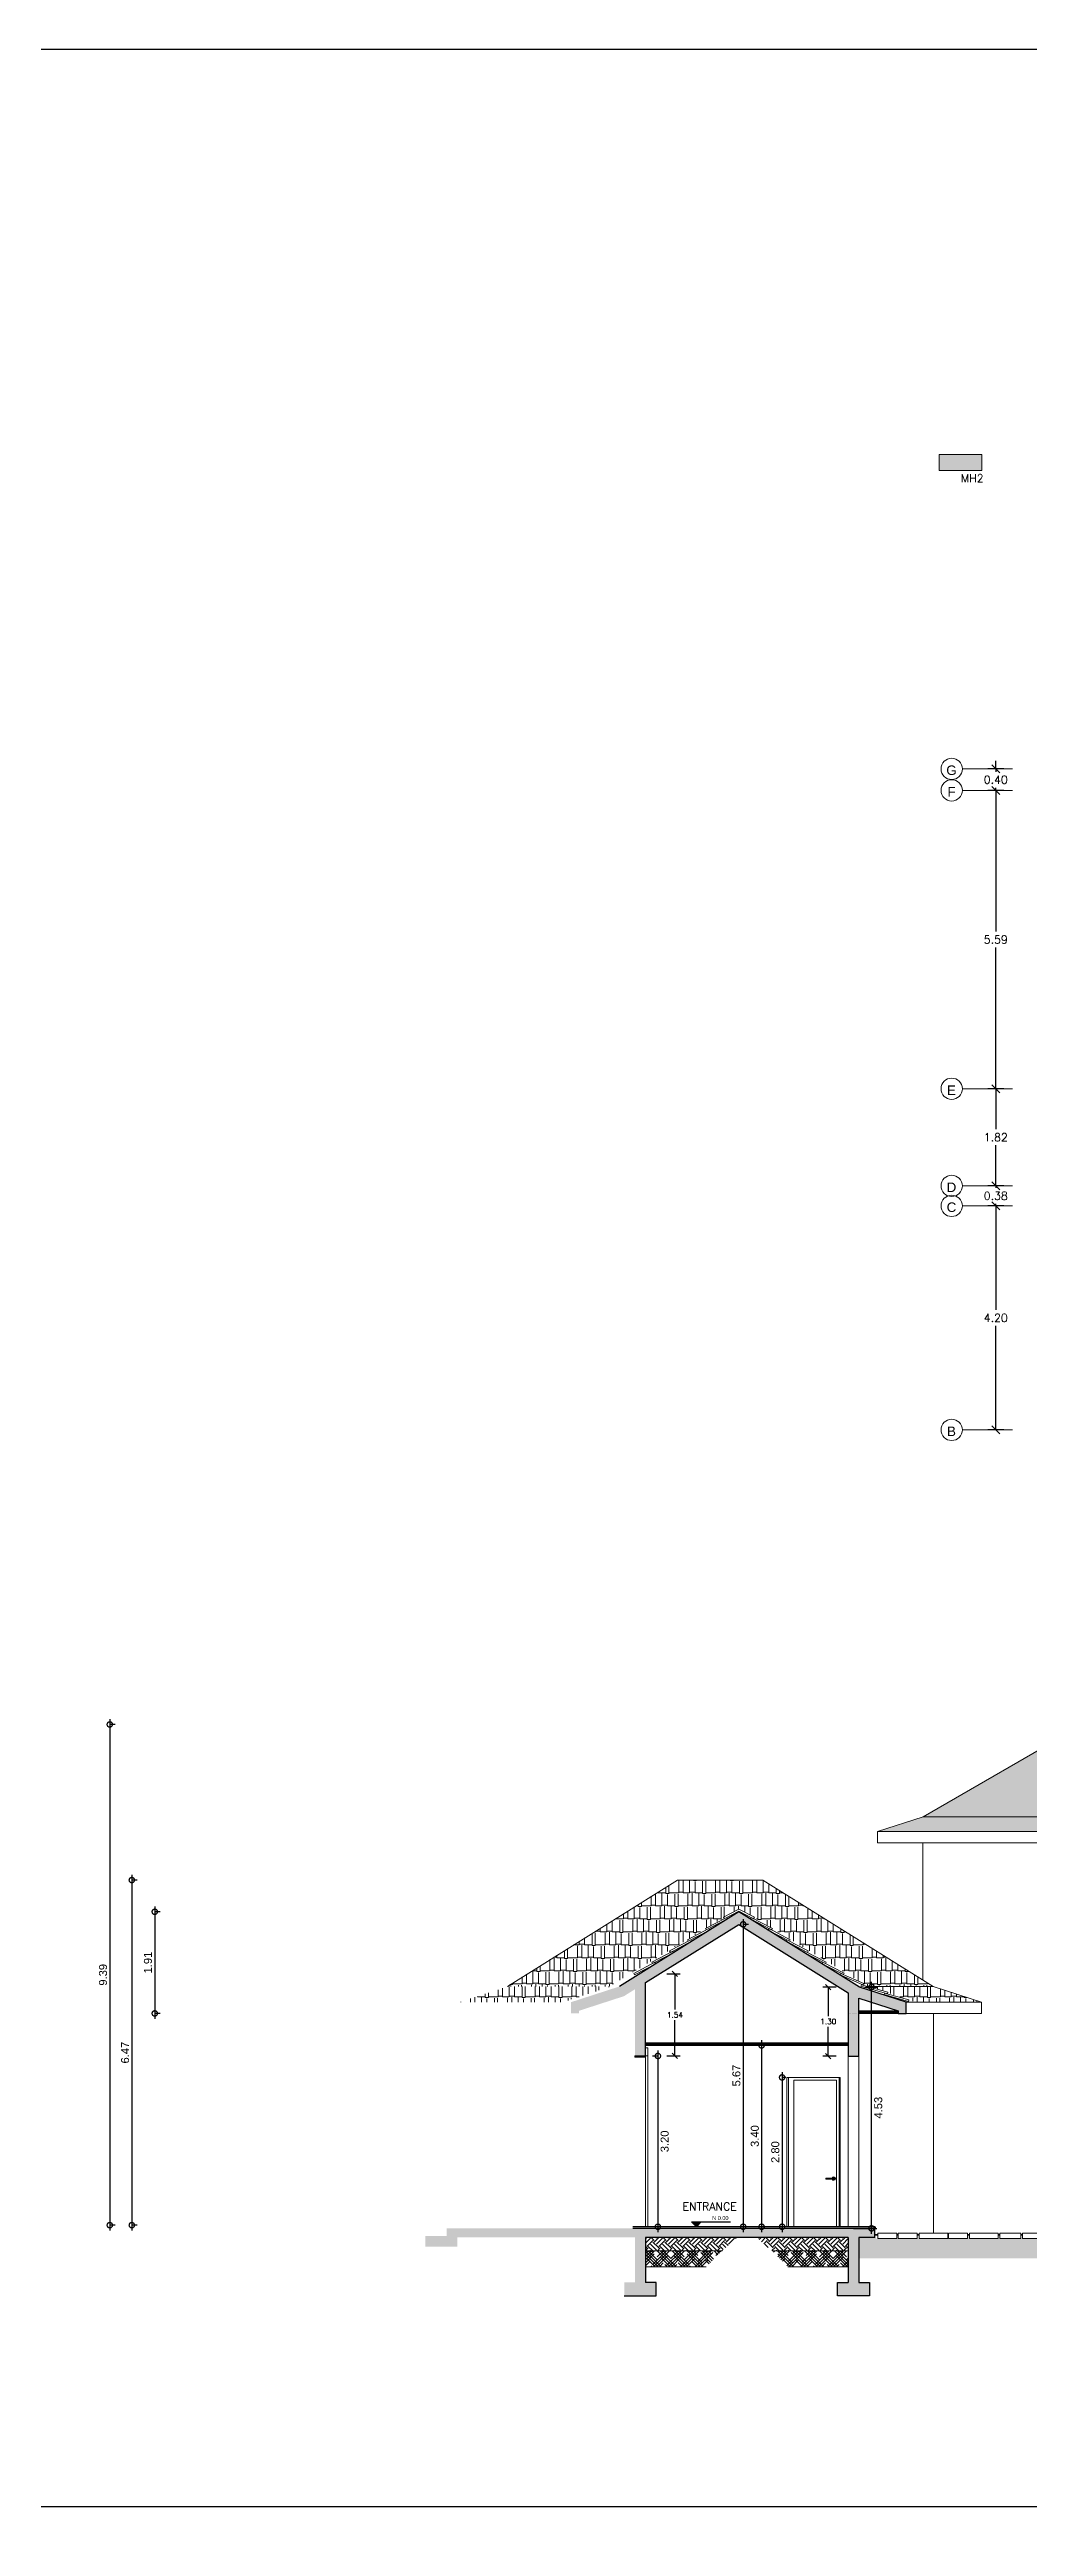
# Model space of a CAD drawing. Header units: metres. Extents: x -44 to 358, y -246 to 48.
# Drawn here: x 56.33 to 74.7, y -58.51 to -12.43 of the extents above; entities that cross this region are included whole.
import ezdxf

# ---------------------------------------------------------------- set-up
doc = ezdxf.new("R2010")
doc.units = ezdxf.units.M
doc.header["$LTSCALE"] = 0.3
doc.header["$PDMODE"] = 3
doc.linetypes.add('CONTINU', pattern=[0])
doc.linetypes.add('Grid Line 1_2_', pattern=[22.225, 12.7, -3.175, 3.175, -3.175])
for name, color, linetype, lineweight in [('0-S-GRID', 1, 'Continuous', 9), ('0-S-GRID-IDEN', 1, 'Continuous', 9), ('A-FLOR', 253, 'Continuous', 0), ('A-ROOF', 7, 'Continuous', 9), ('Columnas', 7, 'Continuous', 18), ('corte', 7, 'Continuous', 30), ('MUROS', 7, 'Continuous', 15), ('PLF 01', 252, 'Continuous', 9), ('SE-2', 252, 'Continuous', 9), ('SE-2-MADERA', 36, 'Continuous', 9), ('SE-3', 253, 'Continuous', 5)]:
    doc.layers.add(name, color=color, linetype=linetype, lineweight=lineweight)
for name, color, linetype in [('DIMENSIONES', 7, 'Continuous'), ('DIMTEXTO', 4, 'Continuous'), ('HATCH', 8, 'Continuous'), ('TEXTOS', 4, 'Continuous')]:
    doc.layers.add(name, color=color, linetype=linetype)
doc.layers.add('PUERTA', color=2, linetype='Continuous', plot=False)
doc.layers.add('RELLENO SECCION', color=8, linetype='Continuous', lineweight=0, transparency=0.4)
doc.styles.add('Arial_2', font='arial.ttf', dxfattribs={"height": 0.2})
doc.styles.add('ESC100-2mm', font='arial.ttf', dxfattribs={"height": 0.15})
doc.styles.add('SMPLEX', font='simplex.shx')
doc.dimstyles.new('DIM-50', dxfattribs={"dimscale": 0.5, "dimtxt": 0.2, "dimasz": 0.2, "dimexe": 0.2, "dimexo": 0.2, "dimgap": 0.1, "dimtad": 0, "dimtih": 1, "dimtoh": 1, "dimzin": 0, "dimdsep": 46, "dimtxsty": 'SMPLEX', "dimblk1": 'OBLIQUE', "dimblk2": 'OBLIQUE', "dimsah": 1, "dimcen": 0.2, "dimclrd": 4, "dimclre": 4, "dimclrt": 4, "dimadec": 0, "dimazin": 0, "dimtfac": 1, "dimtmove": 0, "dimatfit": 3, "dimldrblk": 'OPEN30', "dimfxl": 0.3, "dimfxlon": 1, "dimtfill": 1, "dimtolj": 1, "dimtzin": 0, "dimarcsym": 0})
doc.dimstyles.new('DIM-75', dxfattribs={"dimscale": 0.75, "dimtxt": 0.2, "dimasz": 0.2, "dimexe": 0.2, "dimexo": 0.2, "dimgap": 0.1, "dimtad": 0, "dimtih": 1, "dimtoh": 1, "dimzin": 0, "dimdsep": 46, "dimtxsty": 'SMPLEX', "dimblk1": 'OBLIQUE', "dimblk2": 'OBLIQUE', "dimsah": 1, "dimcen": 0.2, "dimclrd": 4, "dimclre": 4, "dimclrt": 4, "dimadec": 0, "dimazin": 0, "dimtfac": 1, "dimtmove": 0, "dimatfit": 3, "dimldrblk": 'OBLIQUE', "dimfxl": 0.2, "dimfxlon": 1, "dimtfill": 1, "dimtolj": 1, "dimtzin": 0, "dimarcsym": 0})
doc.dimstyles.new('DIMS100', dxfattribs={"dimtxt": 0.15, "dimasz": 0.2, "dimexe": 0.1, "dimexo": 0.1, "dimgap": 0.05, "dimtad": 2, "dimzin": 4, "dimdsep": 46, "dimtxsty": 'ESC100-2mm', "dimblk": 'DOTSMALL', "dimcen": 0.1, "dimdle": 0.1, "dimclrd": 256, "dimclre": 256, "dimclrt": 1, "dimadec": 0, "dimazin": 0, "dimtfac": 1, "dimtix": 1, "dimtmove": 2, "dimatfit": 3, "dimfxl": 1, "dimtolj": 1, "dimtzin": 0, "dimlwd": -1, "dimarcsym": 0})
pattern_1 = [(0, (-390.86144, -50.40968), (0.51816, 0.24384), [0.12192, -0.1016, 0.14224, -0.06096, 0.18288, -0.08128]), (0, (-390.73952, -50.39952), (0.51816, 0.24384), [0.1016, -0.38608, 0.08128, -0.12192]), (0, (-390.49568, -50.42492), (0.51816, 0.24384), [0.06096, -0.62992]), (90, (-390.86144, -50.40968), (-0.17272, 0.24384), [0.23368, -0.74168]), (90, (-390.73952, -50.40968), (-0.17272, 0.24384), [0.2286, -0.74676]), (90, (-390.63792, -50.40968), (-0.17272, 0.24384), [0.21336, -0.762]), (90, (-390.49568, -50.42492), (-0.17272, 0.24384), [0.23368, -0.74168]), (90, (-390.43472, -50.42492), (-0.17272, 0.24384), [0.23368, -0.74168]), (90, (-390.25184, -50.40968), (-0.17272, 0.24384), [0.22352, -0.75184])]

# ---------------------------------------------------------------- blocks, each defined once
blk = doc.blocks.new('_OBLIQUE')
at = {"color": 0, "linetype": 'ByBlock'}
blk.add_line((-0.5, -0.5), (0.5, 0.5), dxfattribs=at)
blk = doc.blocks.new('*D1047')
at = {"layer": 'DIMTEXTO', "color": 4, "lineweight": -2, "transparency": 16777216}
for p, q in [((74.081, -33.742), (74.081, -33.592)), ((74.231, -33.742), (73.931, -33.742)), ((74.081, -33.742), (74.081, -33.779)), ((74.081, -34.117), (74.081, -34.079)), ((74.231, -34.117), (73.931, -34.117)), ((74.081, -34.117), (74.081, -34.267))]:
    blk.add_line(p, q, dxfattribs=at)
at = {"layer": 'DIMTEXTO', "color": 4, "lineweight": -2, "transparency": 16777216, "xscale": 0.15, "yscale": 0.15, "zscale": 0.15}
for p, rotation in [((74.081, -33.742), 270), ((74.081, -34.117), 90)]:
    blk.add_blockref('_OBLIQUE', p, dxfattribs=dict(at, rotation=rotation))
at = {"layer": 'DIMTEXTO', "color": 4, "transparency": 16777216, "insert": (74.081, -33.929), "char_height": 0.15, "attachment_point": 5, "style": 'SMPLEX', "bg_fill": 3, "box_fill_scale": 1.1, "bg_fill_color": 256, "bg_fill_true_color": 13158600, "bg_fill_transparency": 0}
blk.add_mtext('\\A1;0.38', dxfattribs=at)
at = {"layer": 'DEFPOINTS', "color": 0, "transparency": 16777216}
for p in [(74.081, -33.742), (74.395, -33.742), (74.395, -34.117)]:
    blk.add_point(p, dxfattribs=at)
blk = doc.blocks.new('*D1048')
at = {"layer": 'DEFPOINTS', "color": 0, "transparency": 16777216}
for p in [(74.395, -34.117), (74.081, -38.317), (74.395, -38.317)]:
    blk.add_point(p, dxfattribs=at)
at = {"layer": 'DIMTEXTO', "color": 4, "lineweight": -2, "transparency": 16777216}
for p, q in [((74.231, -34.117), (73.931, -34.117)), ((74.081, -34.117), (74.081, -36.067)), ((74.081, -38.317), (74.081, -36.367)), ((74.231, -38.317), (73.931, -38.317))]:
    blk.add_line(p, q, dxfattribs=at)
at = {"layer": 'DIMTEXTO', "color": 4, "lineweight": -2, "transparency": 16777216, "xscale": 0.15, "yscale": 0.15, "zscale": 0.15}
for p, rotation in [((74.081, -34.117), 90), ((74.081, -38.317), 270)]:
    blk.add_blockref('_OBLIQUE', p, dxfattribs=dict(at, rotation=rotation))
at = {"layer": 'DIMTEXTO', "color": 4, "transparency": 16777216, "insert": (74.081, -36.217), "char_height": 0.15, "attachment_point": 5, "style": 'SMPLEX', "bg_fill": 3, "box_fill_scale": 1.1, "bg_fill_color": 256, "bg_fill_true_color": 13158600, "bg_fill_transparency": 0}
blk.add_mtext('\\A1;4.20', dxfattribs=at)
blk = doc.blocks.new('*D1049')
at = {"layer": 'DEFPOINTS', "color": 0, "transparency": 16777216}
for p in [(74.081, -31.922), (74.395, -31.922), (74.395, -33.742)]:
    blk.add_point(p, dxfattribs=at)
at = {"layer": 'DIMTEXTO', "color": 4, "lineweight": -2, "transparency": 16777216}
for p, q in [((74.231, -31.922), (73.931, -31.922)), ((74.081, -31.922), (74.081, -32.682)), ((74.081, -33.742), (74.081, -32.982)), ((74.231, -33.742), (73.931, -33.742))]:
    blk.add_line(p, q, dxfattribs=at)
at = {"layer": 'DIMTEXTO', "color": 4, "lineweight": -2, "transparency": 16777216, "xscale": 0.15, "yscale": 0.15, "zscale": 0.15}
for p, rotation in [((74.081, -31.922), 90), ((74.081, -33.742), 270)]:
    blk.add_blockref('_OBLIQUE', p, dxfattribs=dict(at, rotation=rotation))
at = {"layer": 'DIMTEXTO', "color": 4, "transparency": 16777216, "insert": (74.081, -32.832), "char_height": 0.15, "attachment_point": 5, "style": 'SMPLEX', "bg_fill": 3, "box_fill_scale": 1.1, "bg_fill_color": 256, "bg_fill_true_color": 13158600, "bg_fill_transparency": 0}
blk.add_mtext('\\A1;1.82', dxfattribs=at)
blk = doc.blocks.new('*D1050')
at = {"layer": 'DEFPOINTS', "color": 0, "ltscale": 0.2, "transparency": 16777216}
for p in [(74.081, -26.328), (74.395, -26.328), (74.395, -31.922)]:
    blk.add_point(p, dxfattribs=at)
at = {"layer": 'DIMTEXTO', "color": 4, "lineweight": -2, "ltscale": 0.2, "transparency": 16777216}
for p, q in [((74.231, -26.328), (73.931, -26.328)), ((74.081, -26.328), (74.081, -28.975)), ((74.081, -31.922), (74.081, -29.275)), ((74.231, -31.922), (73.931, -31.922))]:
    blk.add_line(p, q, dxfattribs=at)
at = {"layer": 'DIMTEXTO', "color": 4, "lineweight": -2, "ltscale": 0.2, "transparency": 16777216, "xscale": 0.15, "yscale": 0.15, "zscale": 0.15}
for p, rotation in [((74.081, -26.328), 90), ((74.081, -31.922), 270)]:
    blk.add_blockref('_OBLIQUE', p, dxfattribs=dict(at, rotation=rotation))
at = {"layer": 'DIMTEXTO', "color": 4, "ltscale": 0.2, "transparency": 16777216, "insert": (74.081, -29.125), "char_height": 0.15, "attachment_point": 5, "style": 'SMPLEX', "bg_fill": 3, "box_fill_scale": 1.1, "bg_fill_color": 256, "bg_fill_true_color": 13158600, "bg_fill_transparency": 0}
blk.add_mtext('\\A1;5.59', dxfattribs=at)
blk = doc.blocks.new('*D1051')
at = {"layer": 'DIMTEXTO', "color": 4, "lineweight": -2, "ltscale": 0.2, "transparency": 16777216}
for p, q in [((74.081, -25.924), (74.081, -25.774)), ((74.231, -25.924), (73.931, -25.924)), ((74.081, -25.924), (74.081, -25.976)), ((74.231, -26.328), (73.931, -26.328)), ((74.081, -26.328), (74.081, -26.276)), ((74.081, -26.328), (74.081, -26.478))]:
    blk.add_line(p, q, dxfattribs=at)
at = {"layer": 'DIMTEXTO', "color": 4, "lineweight": -2, "ltscale": 0.2, "transparency": 16777216, "xscale": 0.15, "yscale": 0.15, "zscale": 0.15}
for p, rotation in [((74.081, -25.924), 270), ((74.081, -26.328), 90)]:
    blk.add_blockref('_OBLIQUE', p, dxfattribs=dict(at, rotation=rotation))
at = {"layer": 'DIMTEXTO', "color": 4, "ltscale": 0.2, "transparency": 16777216, "insert": (74.081, -26.126), "char_height": 0.15, "attachment_point": 5, "style": 'SMPLEX', "bg_fill": 3, "box_fill_scale": 1.1, "bg_fill_color": 256, "bg_fill_true_color": 13158600, "bg_fill_transparency": 0}
blk.add_mtext('\\A1;0.40', dxfattribs=at)
at = {"layer": 'DEFPOINTS', "color": 0, "ltscale": 0.2, "transparency": 16777216}
for p in [(74.081, -25.924), (74.395, -25.924), (74.395, -26.328)]:
    blk.add_point(p, dxfattribs=at)
blk = doc.blocks.new('A$C29cb555f')
at = {"layer": 'HATCH'}
h = blk.add_hatch(color=256, dxfattribs=at)
h.dxf.hatch_style = 1
h.paths.add_polyline_path([(8.101, 20.208), (8.101, 19.908), (8.901, 19.908), (8.901, 20.208)])
h = blk.add_hatch(color=256, dxfattribs=at)
h.dxf.hatch_style = 1
h.paths.add_polyline_path([(8.101, 14.508), (8.101, 14.208), (8.901, 14.208), (8.901, 14.508)])
at = {"layer": 'Columnas'}
for points in [[(8.101, 20.208), (8.101, 19.908), (8.901, 19.908), (8.901, 20.208)], [(8.101, 14.508), (8.101, 14.208), (8.901, 14.208), (8.901, 14.508)]]:
    blk.add_lwpolyline(points, close=True, dxfattribs=at)
at = {"layer": 'DIMTEXTO', "ltscale": 0.2, "char_height": 0.15, "attachment_point": 1, "style": 'SMPLEX', "bg_fill": 3, "box_fill_scale": 1.2, "bg_fill_color": 256, "bg_fill_transparency": 0}
for insert in [(8.512, 19.836), (8.506, 14.763)]:
    blk.add_mtext_dynamic_manual_height_columns('MH2', width=0.23091, gutter_width=0.25, heights=[0], dxfattribs=dict(at, insert=insert))
blk = doc.blocks.new('_DotSmall')
at = {"layer": 'PUERTA', "color": 0, "linetype": 'Continuous', "const_width": 0.5}
blk.add_lwpolyline([(-0.0625, 0, 1), (0.0625, 0, 1)], format="xyb", close=True, dxfattribs=at)
blk = doc.blocks.new('*D1214')
at = {"layer": 'DEFPOINTS', "color": 0, "transparency": 16777216}
for p in [(322.555, 34.745), (304.31, 25.357), (304.835, 25.357)]:
    blk.add_point(p, dxfattribs=at)
at = {"layer": 'DIMENSIONES', "transparency": 16777216}
blk.add_line((304.31, 34.845), (304.31, 25.257), dxfattribs=at)
at = {"layer": 'DIMENSIONES', "lineweight": -2, "transparency": 16777216}
for p, q in [((304.41, 34.745), (304.31, 34.745)), ((304.41, 25.357), (304.31, 25.357))]:
    blk.add_line(p, q, dxfattribs=at)
at = {"layer": 'DIMENSIONES', "transparency": 16777216, "xscale": 0.2, "yscale": 0.2, "zscale": 0.2}
for p, rotation in [((304.31, 34.745), 90), ((304.31, 25.357), 270)]:
    blk.add_blockref('_DotSmall', p, dxfattribs=dict(at, rotation=rotation))
at = {"layer": 'DIMENSIONES', "color": 5, "transparency": 16777216, "insert": (304.184, 30.051), "char_height": 0.15, "attachment_point": 5, "rotation": 90, "style": 'ESC100-2mm'}
blk.add_mtext('\\A1;9.39', dxfattribs=at)
blk = doc.blocks.new('*D1215')
at = {"layer": 'DEFPOINTS', "color": 0, "transparency": 16777216}
for p in [(315.755, 31.827), (304.723, 25.357), (313.503, 25.357)]:
    blk.add_point(p, dxfattribs=at)
at = {"layer": 'DIMENSIONES', "transparency": 16777216}
blk.add_line((304.723, 31.927), (304.723, 25.257), dxfattribs=at)
at = {"layer": 'DIMENSIONES', "lineweight": -2, "transparency": 16777216}
for p, q in [((304.823, 31.827), (304.723, 31.827)), ((304.823, 25.357), (304.723, 25.357))]:
    blk.add_line(p, q, dxfattribs=at)
at = {"layer": 'DIMENSIONES', "transparency": 16777216, "xscale": 0.2, "yscale": 0.2, "zscale": 0.2}
for p, rotation in [((304.723, 31.827), 90), ((304.723, 25.357), 270)]:
    blk.add_blockref('_DotSmall', p, dxfattribs=dict(at, rotation=rotation))
at = {"layer": 'DIMENSIONES', "color": 5, "transparency": 16777216, "insert": (304.597, 28.592), "char_height": 0.15, "attachment_point": 5, "rotation": 90, "style": 'ESC100-2mm'}
blk.add_mtext('\\A1;6.47', dxfattribs=at)
blk = doc.blocks.new('*D1216')
at = {"layer": 'DEFPOINTS', "color": 0, "transparency": 16777216}
for p in [(316.105, 31.233), (305.153, 29.327), (312.955, 29.327)]:
    blk.add_point(p, dxfattribs=at)
at = {"layer": 'DIMENSIONES', "transparency": 16777216}
blk.add_line((305.153, 31.333), (305.153, 29.227), dxfattribs=at)
at = {"layer": 'DIMENSIONES', "lineweight": -2, "transparency": 16777216}
for p, q in [((305.253, 31.233), (305.153, 31.233)), ((305.253, 29.327), (305.153, 29.327))]:
    blk.add_line(p, q, dxfattribs=at)
at = {"layer": 'DIMENSIONES', "transparency": 16777216, "xscale": 0.2, "yscale": 0.2, "zscale": 0.2}
for p, rotation in [((305.153, 31.233), 90), ((305.153, 29.327), 270)]:
    blk.add_blockref('_DotSmall', p, dxfattribs=dict(at, rotation=rotation))
at = {"layer": 'DIMENSIONES', "color": 5, "transparency": 16777216, "insert": (305.026, 30.28), "char_height": 0.15, "attachment_point": 5, "rotation": 90, "style": 'ESC100-2mm'}
blk.add_mtext('\\A1;1.91', dxfattribs=at)
blk = doc.blocks.new('INDI.PISO')
blk.add_hatch(color=256).paths.add_polyline_path([(0, 0), (0.183, 0), (0.092, -0.092)])
blk.add_line((0.183, 0), (0.728, 0))
blk.add_lwpolyline([(0, 0), (0.183, 0), (0.092, -0.092), (0, 0)])
blk = doc.blocks.new('*D1231')
at = {"layer": 'DEFPOINTS', "color": 0, "transparency": 16777216}
for p in [(316.397, 30.997), (316.185, 25.327), (316.484, 25.327)]:
    blk.add_point(p, dxfattribs=at)
at = {"layer": 'DIMENSIONES', "transparency": 16777216}
blk.add_line((316.185, 31.097), (316.185, 25.227), dxfattribs=at)
at = {"layer": 'DIMENSIONES', "lineweight": -2, "transparency": 16777216}
for p, q in [((316.285, 30.997), (316.185, 30.997)), ((316.285, 25.327), (316.185, 25.327))]:
    blk.add_line(p, q, dxfattribs=at)
at = {"layer": 'DIMENSIONES', "transparency": 16777216, "xscale": 0.2, "yscale": 0.2, "zscale": 0.2}
for p, rotation in [((316.185, 30.997), 90), ((316.185, 25.327), 270)]:
    blk.add_blockref('_DotSmall', p, dxfattribs=dict(at, rotation=rotation))
at = {"layer": 'DIMENSIONES', "color": 5, "transparency": 16777216, "insert": (316.058, 28.162), "char_height": 0.15, "attachment_point": 5, "rotation": 90, "style": 'ESC100-2mm'}
blk.add_mtext('\\A1;5.67', dxfattribs=at)
blk = doc.blocks.new('*D1232')
at = {"layer": 'DEFPOINTS', "color": 0, "transparency": 16777216}
for p in [(317.084, 28.127), (316.914, 25.327), (317.084, 25.327)]:
    blk.add_point(p, dxfattribs=at)
at = {"layer": 'DIMENSIONES', "transparency": 16777216}
blk.add_line((316.914, 28.227), (316.914, 25.227), dxfattribs=at)
at = {"layer": 'DIMENSIONES', "lineweight": -2, "transparency": 16777216}
for p, q in [((316.984, 28.127), (316.914, 28.127)), ((316.984, 25.327), (316.914, 25.327))]:
    blk.add_line(p, q, dxfattribs=at)
at = {"layer": 'DIMENSIONES', "transparency": 16777216, "xscale": 0.2, "yscale": 0.2, "zscale": 0.2}
for p, rotation in [((316.914, 28.127), 90), ((316.914, 25.327), 270)]:
    blk.add_blockref('_DotSmall', p, dxfattribs=dict(at, rotation=rotation))
at = {"layer": 'DIMENSIONES', "color": 5, "transparency": 16777216, "insert": (316.787, 26.727), "char_height": 0.15, "attachment_point": 5, "rotation": 90, "style": 'ESC100-2mm'}
blk.add_mtext('\\A1;2.80', dxfattribs=at)
blk = doc.blocks.new('*D1233')
at = {"layer": 'DEFPOINTS', "color": 0, "transparency": 16777216}
for p in [(316.651, 28.727), (316.53, 25.327), (316.651, 25.327)]:
    blk.add_point(p, dxfattribs=at)
at = {"layer": 'DIMENSIONES', "transparency": 16777216}
blk.add_line((316.53, 28.827), (316.53, 25.227), dxfattribs=at)
at = {"layer": 'DIMENSIONES', "lineweight": -2, "transparency": 16777216}
for p, q in [((316.551, 28.727), (316.53, 28.727)), ((316.551, 25.327), (316.53, 25.327))]:
    blk.add_line(p, q, dxfattribs=at)
at = {"layer": 'DIMENSIONES', "transparency": 16777216, "xscale": 0.2, "yscale": 0.2, "zscale": 0.2}
for p, rotation in [((316.53, 28.727), 90), ((316.53, 25.327), 270)]:
    blk.add_blockref('_DotSmall', p, dxfattribs=dict(at, rotation=rotation))
at = {"layer": 'DIMENSIONES', "color": 5, "transparency": 16777216, "insert": (316.403, 27.027), "char_height": 0.15, "attachment_point": 5, "rotation": 90, "style": 'ESC100-2mm'}
blk.add_mtext('\\A1;3.40', dxfattribs=at)
blk = doc.blocks.new('*D1234')
at = {"layer": 'DEFPOINTS', "color": 0, "transparency": 16777216}
for p in [(314.34, 28.529), (314.586, 25.327), (314.668, 25.327)]:
    blk.add_point(p, dxfattribs=at)
at = {"layer": 'DIMENSIONES', "transparency": 16777216}
blk.add_line((314.586, 28.629), (314.586, 25.227), dxfattribs=at)
at = {"layer": 'DIMENSIONES', "lineweight": -2, "transparency": 16777216}
blk.add_line((314.486, 28.529), (314.586, 28.529), dxfattribs=at)
at = {"layer": 'DIMENSIONES', "transparency": 16777216, "xscale": 0.2, "yscale": 0.2, "zscale": 0.2}
for p, rotation in [((314.586, 28.529), 90), ((314.586, 25.327), 270)]:
    blk.add_blockref('_DotSmall', p, dxfattribs=dict(at, rotation=rotation))
at = {"layer": 'DIMENSIONES', "color": 5, "transparency": 16777216, "insert": (314.713, 26.928), "char_height": 0.15, "attachment_point": 5, "rotation": 90, "style": 'ESC100-2mm'}
blk.add_mtext('\\A1;3.20', dxfattribs=at)
blk = doc.blocks.new('*D1244')
at = {"layer": 'DEFPOINTS', "color": 0, "transparency": 16777216}
for p in [(318.363, 29.822), (318.59, 29.822), (318.155, 25.297)]:
    blk.add_point(p, dxfattribs=at)
at = {"layer": 'DIMENSIONES', "lineweight": -2, "transparency": 16777216}
for p, q in [((318.463, 29.822), (318.69, 29.822)), ((318.255, 25.297), (318.69, 25.297))]:
    blk.add_line(p, q, dxfattribs=at)
at = {"layer": 'DIMENSIONES', "transparency": 16777216}
blk.add_line((318.59, 25.197), (318.59, 29.922), dxfattribs=at)
at = {"layer": 'DIMENSIONES', "transparency": 16777216, "xscale": 0.2, "yscale": 0.2, "zscale": 0.2}
for p, rotation in [((318.59, 29.822), 90), ((318.59, 25.297), 270)]:
    blk.add_blockref('_DotSmall', p, dxfattribs=dict(at, rotation=rotation))
at = {"layer": 'DIMENSIONES', "color": 1, "transparency": 16777216, "insert": (318.717, 27.56), "char_height": 0.15, "attachment_point": 5, "rotation": 90, "style": 'ESC100-2mm'}
blk.add_mtext('\\A1;4.53', dxfattribs=at)
blk = doc.blocks.new('*D1293')
at = {"layer": 'DEFPOINTS', "color": 0, "ltscale": 0.2, "transparency": 16777216}
for p in [(70.941, -48.764), (71.524, -48.764), (71.316, -50.059)]:
    blk.add_point(p, dxfattribs=at)
at = {"layer": 'DIMENSIONES', "color": 4, "lineweight": -2, "ltscale": 0.2, "transparency": 16777216}
for p, q in [((71.091, -48.764), (70.841, -48.764)), ((70.941, -48.764), (70.941, -49.311)), ((70.941, -50.059), (70.941, -49.511)), ((71.091, -50.059), (70.841, -50.059))]:
    blk.add_line(p, q, dxfattribs=at)
at = {"layer": 'DIMENSIONES', "color": 4, "lineweight": -2, "ltscale": 0.2, "transparency": 16777216, "xscale": 0.1, "yscale": 0.1, "zscale": 0.1}
for p, rotation in [((70.941, -48.764), 90), ((70.941, -50.059), 270)]:
    blk.add_blockref('_OBLIQUE', p, dxfattribs=dict(at, rotation=rotation))
at = {"layer": 'DIMENSIONES', "color": 4, "ltscale": 0.2, "transparency": 16777216, "insert": (70.941, -49.411), "char_height": 0.1, "attachment_point": 5, "style": 'SMPLEX', "bg_fill": 3, "box_fill_scale": 1.1, "bg_fill_color": 256, "bg_fill_true_color": 13158600, "bg_fill_transparency": 0}
blk.add_mtext('\\A1;1.30', dxfattribs=at)
blk = doc.blocks.new('_Open30')
at = {"color": 0, "lineweight": -2}
for p, q in [((-1, 0.27), (0, 0)), ((0, 0), (-1, -0.27)), ((0, 0), (-1, 0))]:
    blk.add_line(p, q, dxfattribs=at)
blk = doc.blocks.new('*D1294')
at = {"layer": 'DEFPOINTS', "color": 0, "ltscale": 0.2, "transparency": 16777216}
for p in [(67.403, -48.517), (68.066, -48.517), (67.416, -50.056)]:
    blk.add_point(p, dxfattribs=at)
at = {"layer": 'DIMENSIONES', "color": 4, "lineweight": -2, "ltscale": 0.2, "transparency": 16777216}
for p, q in [((67.916, -48.517), (68.166, -48.517)), ((68.066, -48.517), (68.066, -49.187)), ((68.066, -50.056), (68.066, -49.387)), ((67.916, -50.056), (68.166, -50.056))]:
    blk.add_line(p, q, dxfattribs=at)
at = {"layer": 'DIMENSIONES', "color": 4, "lineweight": -2, "ltscale": 0.2, "transparency": 16777216, "xscale": 0.1, "yscale": 0.1, "zscale": 0.1}
for p, rotation in [((68.066, -48.517), 90), ((68.066, -50.056), 270)]:
    blk.add_blockref('_OBLIQUE', p, dxfattribs=dict(at, rotation=rotation))
at = {"layer": 'DIMENSIONES', "color": 4, "ltscale": 0.2, "transparency": 16777216, "insert": (68.066, -49.287), "char_height": 0.1, "attachment_point": 5, "style": 'SMPLEX', "bg_fill": 3, "box_fill_scale": 1.1, "bg_fill_color": 256, "bg_fill_true_color": 13158600, "bg_fill_transparency": 0}
blk.add_mtext('\\A1;1.54', dxfattribs=at)
blk = doc.blocks.new('A$Cc7007afc')
at = {"layer": 'PLF 01'}
h = blk.add_hatch(dxfattribs=at)
h.set_pattern_fill('LINE', color=256, scale=0.005, angle=45)
h.set_pattern_definition([(45, (-564.669452, -65.144585), (-0.01122532015, 0.01122532015), [])])
h.paths.add_polyline_path([(14.048, 5.713), (14.048, 5.763), (10.248, 5.763), (10.248, 5.713)])
at = {"layer": 'RELLENO SECCION', "linetype": 'CONTINU', "transparency": 33554495}
h = blk.add_hatch(color=256, dxfattribs=at)
h.dxf.hatch_style = 1
h.paths.add_polyline_path([(11.998, 7.983), (14.048, 6.702), (14.048, 5.513), (14.248, 5.513), (14.248, 6.601), (14.983, 6.362), (14.983, 6.313), (15.133, 6.313), (15.133, 6.523), (14.256, 6.808), (11.998, 8.219), (9.757, 6.818), (8.848, 6.523), (8.848, 6.313), (8.998, 6.313), (8.998, 6.362), (9.842, 6.636), (10.048, 6.765), (10.048, 5.515), (10.248, 5.515), (10.248, 5.665), (10.248, 6.89)])
h = blk.add_hatch(color=256, dxfattribs=at)
h.dxf.hatch_style = 1
h.paths.add_polyline_path([(14.048, 2.113), (14.048, 1.268), (13.848, 1.268), (13.848, 1.018), (14.448, 1.018), (14.448, 1.268), (14.248, 1.268), (14.248, 2.113), (14.548, 2.113), (14.548, 2.283), (10.008, 2.283), (6.519, 2.283), (6.519, 2.138), (6.119, 2.138), (6.119, 1.938), (6.719, 1.938), (6.719, 2.113), (10.048, 2.113), (10.048, 1.268), (9.848, 1.268), (9.848, 1.018), (10.448, 1.018), (10.448, 1.268), (10.248, 1.268), (10.248, 2.113)])
at = {"layer": 'SE-2'}
h = blk.add_hatch(dxfattribs=at)
h.set_pattern_fill('ACET-2D-LINE', color=256, scale=0.005, angle=45)
h.set_pattern_definition([(45, (-482.661853, -250.13604), (-0.01122532015, 0.01122532015), [])])
h.paths.add_polyline_path([(14.248, 6.363), (14.248, 6.313), (14.048, 6.313), (14.048, 6.313), (14.983, 6.312), (14.983, 6.362)])
h = blk.add_hatch(dxfattribs=at)
h.set_pattern_fill('EARTH', color=256, scale=0.025, angle=45)
h.set_pattern_definition([(45, (-955.76129, -48.91452), (1e-17, 0.224506403), [0.15875, -0.15875]), (45, (-955.80338, -48.87243), (1e-17, 0.224506403), [0.15875, -0.15875]), (45, (-955.84548, -48.83033), (1e-17, 0.224506403), [0.15875, -0.15875]), (135, (-955.84548, -48.80227), (-0.224506403, 1e-17), [0.15875, -0.15875]), (135, (-955.80338, -48.76017), (-0.224506403, 1e-17), [0.15875, -0.15875]), (135, (-955.76129, -48.71808), (-0.224506403, 1e-17), [0.15875, -0.15875])])
h.paths.add_polyline_path([(11.971, 2.113), (10.248, 2.113), (10.248, 1.861), (11.677, 1.861)])
h = blk.add_hatch(dxfattribs=at)
h.set_pattern_fill('HOUND', color=256, scale=0.025, angle=45)
h.set_pattern_definition([(45, (-955.76129, -48.91452), (0.0841899011, 0.1403165019), [0.635, -0.3175]), (135, (-955.76129, -48.91452), (0.0841899011, -0.1403165019), [0.635, -0.3175])])
h.paths.add_polyline_path([(11.677, 1.861), (10.248, 1.861), (10.248, 1.561), (11.383, 1.561)])
h = blk.add_hatch(dxfattribs=at)
h.set_pattern_fill('EARTH', color=256, scale=0.025, angle=45)
h.set_pattern_definition([(45, (-955.41252, -48.91309), (1e-17, 0.224506403), [0.15875, -0.15875]), (45, (-955.45462, -48.871), (1e-17, 0.224506403), [0.15875, -0.15875]), (45, (-955.49671, -48.8289), (1e-17, 0.224506403), [0.15875, -0.15875]), (135, (-955.49671, -48.80084), (-0.224506403, 1e-17), [0.15875, -0.15875]), (135, (-955.45462, -48.75874), (-0.224506403, 1e-17), [0.15875, -0.15875]), (135, (-955.41252, -48.71665), (-0.224506403, 1e-17), [0.15875, -0.15875])])
h.paths.add_polyline_path([(12.327, 2.113), (14.049, 2.113), (14.049, 1.862), (12.621, 1.862)])
h = blk.add_hatch(dxfattribs=at)
h.set_pattern_fill('HOUND', color=256, scale=0.025, angle=45)
h.set_pattern_definition([(45, (-955.412522, -48.91309), (0.0841899011, 0.1403165019), [0.635, -0.3175]), (135, (-955.412522, -48.91309), (0.0841899011, -0.1403165019), [0.635, -0.3175])])
h.paths.add_polyline_path([(12.621, 1.862), (14.049, 1.862), (14.049, 1.562), (12.915, 1.562)])
h = blk.add_hatch(dxfattribs=at)
h.set_pattern_fill('EARTH', color=256, scale=0.025, angle=45)
h.set_pattern_definition([(45, (20.12307, 1.93556), (0, 0.2245064), [0.15875, -0.15875]), (45, (20.08097, 1.97765), (0, 0.2245064), [0.15875, -0.15875]), (45, (20.03888, 2.01975), (0, 0.2245064), [0.15875, -0.15875]), (135, (20.03888, 2.04781), (-0.2245064, 0), [0.15875, -0.15875]), (135, (20.08097, 2.0899), (-0.2245064, 0), [0.15875, -0.15875]), (135, (20.12307, 2.132), (-0.2245064, 0), [0.15875, -0.15875])])
h.paths.add_polyline_path([(26.226, 2.151), (26.226, 2.092), (25.848, 2.092), (25.848, 2.151), (25.816, 2.151), (25.816, 2.092), (25.423, 2.092), (25.423, 2.151), (25.388, 2.151), (25.388, 2.092), (24.852, 2.092), (24.852, 2.151), (24.837, 2.151), (24.837, 2.092), (23.907, 2.092), (23.907, 2.151), (23.892, 2.151), (23.892, 2.092), (23.514, 2.092), (23.514, 2.151), (23.505, 2.151), (23.505, 2.092), (22.946, 2.092), (22.946, 2.151), (22.931, 2.151), (22.931, 2.092), (22.553, 2.092), (22.553, 2.151), (22.484, 2.151), (22.484, 2.092), (21.948, 2.092), (21.948, 2.151), (21.933, 2.151), (21.933, 2.092), (21.555, 2.092), (21.555, 2.151), (21.547, 2.151), (21.547, 2.092), (21.153, 2.092), (21.153, 2.151), (21.118, 2.151), (21.118, 2.092), (20.559, 2.092), (20.559, 2.151), (20.544, 2.151), (20.544, 2.092), (19.614, 2.092), (19.614, 2.151), (19.599, 2.151), (19.599, 2.092), (19.221, 2.092), (19.221, 2.151), (19.212, 2.151), (19.212, 2.092), (18.653, 2.092), (18.653, 2.151), (18.638, 2.151), (18.638, 2.092), (18.26, 2.092), (18.26, 2.151), (18.246, 2.151), (18.246, 2.092), (16.321, 2.092), (16.321, 2.151), (16.283, 2.151), (16.283, 2.092), (14.57, 2.092), (14.57, 2.113), (14.248, 2.113), (14.248, 2.092), (14.248, 1.721), (26.848, 1.721), (26.848, 2.151), (26.777, 2.151), (26.777, 2.092), (26.241, 2.092), (26.241, 2.151)])
at = {"layer": 'SE-3'}
h = blk.add_hatch(dxfattribs=at)
h.set_pattern_fill('AR-RSHKE', color=256, scale=0.0008)
h.set_pattern_definition(pattern_1)
h.paths.add_polyline_path([(32.284, 11.261), (32.27, 11.289), (32.627, 11.46), (32.614, 11.488), (32.971, 11.658), (32.958, 11.686), (33.052, 11.731), (18.448, 11.731), (15.45, 10), (29.946, 10), (29.94, 10.021), (30.269, 10.114), (30.256, 10.143), (30.564, 10.271), (30.551, 10.297), (30.909, 10.467), (30.895, 10.495), (31.252, 10.666), (31.239, 10.694), (31.596, 10.864), (31.583, 10.892), (31.94, 11.063), (31.926, 11.091)])
h = blk.add_hatch(dxfattribs=at)
h.set_pattern_fill('AR-RSHKE', color=256, scale=0.0008)
h.set_pattern_definition(pattern_1)
h.paths.add_polyline_path([(29.202, 9.723), (29.196, 9.744), (29.577, 9.852), (29.568, 9.882), (29.949, 9.991), (29.946, 10), (15.45, 10), (14.598, 9.723)])
h = blk.add_hatch(dxfattribs=at)
h.set_pattern_fill('AR-RSHKE', color=256, scale=0.0008)
h.set_pattern_definition([(0, (-390.8711, -50.40968), (0.51816, 0.24384), [0.12192, -0.1016, 0.14224, -0.06096, 0.18288, -0.08128]), (0, (-390.74918, -50.39952), (0.51816, 0.24384), [0.1016, -0.38608, 0.08128, -0.12192]), (0, (-390.50534, -50.42492), (0.51816, 0.24384), [0.06096, -0.62992]), (90, (-390.8711, -50.40968), (-0.17272, 0.24384), [0.23368, -0.74168]), (90, (-390.74918, -50.40968), (-0.17272, 0.24384), [0.2286, -0.74676]), (90, (-390.64758, -50.40968), (-0.17272, 0.24384), [0.21336, -0.762]), (90, (-390.50534, -50.42492), (-0.17272, 0.24384), [0.23368, -0.74168]), (90, (-390.44438, -50.42492), (-0.17272, 0.24384), [0.23368, -0.74168]), (90, (-390.2615, -50.40968), (-0.17272, 0.24384), [0.22352, -0.75184])])
h.paths.add_polyline_path([(12.439, 8.813), (10.839, 8.813), (7.647, 6.818), (9.561, 6.818), (12.007, 8.283), (14.418, 6.819), (15.63, 6.818)])
h = blk.add_hatch(dxfattribs=at)
h.set_pattern_fill('AR-RSHKE', color=256, scale=0.0008)
h.set_pattern_definition([(0, (-390.8023, -50.40968), (0.51816, 0.24384), [0.12192, -0.1016, 0.14224, -0.06096, 0.18288, -0.08128]), (0, (-390.68038, -50.39952), (0.51816, 0.24384), [0.1016, -0.38608, 0.08128, -0.12192]), (0, (-390.43654, -50.42492), (0.51816, 0.24384), [0.06096, -0.62992]), (90, (-390.8023, -50.40968), (-0.17272, 0.24384), [0.23368, -0.74168]), (90, (-390.68038, -50.40968), (-0.17272, 0.24384), [0.2286, -0.74676]), (90, (-390.57878, -50.40968), (-0.17272, 0.24384), [0.21336, -0.762]), (90, (-390.43654, -50.42492), (-0.17272, 0.24384), [0.23368, -0.74168]), (90, (-390.37558, -50.42492), (-0.17272, 0.24384), [0.23368, -0.74168]), (90, (-390.1927, -50.40968), (-0.17272, 0.24384), [0.22352, -0.75184])])
h.paths.add_polyline_path([(16.548, 6.523), (15.64, 6.818), (14.441, 6.819), (14.482, 6.808), (15.313, 6.523)])
h.paths.add_polyline_path([(7.669, 6.818), (6.76, 6.523), (8.688, 6.523), (9.596, 6.818)])
at = {"layer": 'A-FLOR', "lineweight": 35}
for p, q in [((14.602, 2.163), (14.548, 2.163)), ((14.983, 2.163), (14.957, 2.163)), ((15.376, 2.163), (15.338, 2.163)), ((15.928, 2.163), (15.912, 2.163)), ((16.321, 2.163), (16.283, 2.163)), ((16.892, 2.163), (16.857, 2.163)), ((17.317, 2.163), (17.285, 2.163))]:
    blk.add_line(p, q, dxfattribs=at)
at = {"layer": 'A-ROOF'}
blk.add_line((14.598, 9.513), (14.598, 9.723), dxfattribs=at)
at = {"layer": 'corte'}
for p, q in [((11.998, 8.219), (9.757, 6.818)), ((10.248, 6.89), (11.998, 7.983)), ((14.256, 6.808), (11.998, 8.219)), ((11.998, 7.983), (14.048, 6.702)), ((10.248, 5.515), (10.248, 6.89)), ((14.048, 6.702), (14.048, 5.513)), ((14.248, 5.513), (14.248, 6.601)), ((14.248, 6.601), (14.983, 6.362)), ((15.133, 6.523), (14.256, 6.808)), ((15.133, 6.313), (15.133, 6.523)), ((14.983, 6.362), (14.983, 6.313)), ((14.983, 6.313), (15.133, 6.313)), ((10.048, 5.515), (10.248, 5.515)), ((10.048, 5.515), (10.248, 5.515)), ((14.048, 5.513), (14.248, 5.513)), ((14.548, 2.313), (10.008, 2.313)), ((14.548, 2.283), (10.008, 2.283)), ((14.048, 2.113), (10.248, 2.113)), ((10.248, 2.113), (10.248, 1.268)), ((14.048, 2.113), (14.048, 1.268)), ((14.548, 2.113), (14.248, 2.113)), ((14.248, 2.113), (14.248, 1.268)), ((14.248, 2.113), (14.248, 1.268)), ((14.548, 2.113), (14.548, 2.283)), ((9.848, 1.018), (10.448, 1.018)), ((10.448, 1.268), (10.248, 1.268)), ((10.448, 1.018), (10.448, 1.268)), ((13.848, 1.268), (14.048, 1.268)), ((13.848, 1.018), (13.848, 1.268)), ((14.448, 1.018), (13.848, 1.018)), ((14.248, 1.268), (14.448, 1.268)), ((14.448, 1.268), (14.448, 1.018))]:
    blk.add_line(p, q, dxfattribs=at)
blk.add_arc((14.546, 2.298), 0.0152, 280.3857, 79.6143, dxfattribs=at)
at = {"layer": 'MUROS'}
blk.add_line((10.048, 5.515), (10.248, 5.515), dxfattribs=at)
at = {"layer": 'PLF 01'}
for p, q in [((10.248, 5.763), (14.048, 5.763)), ((10.248, 5.713), (14.048, 5.713))]:
    blk.add_line(p, q, dxfattribs=at)
at = {"layer": 'SE-2'}
for p, q in [((15.448, 6.938), (15.448, 9.513)), ((14.983, 6.363), (14.248, 6.363)), ((14.998, 6.313), (14.248, 6.313)), ((15.648, 2.192), (15.648, 6.313)), ((10.248, 2.313), (10.248, 5.515)), ((10.248, 5.515), (10.248, 2.313)), ((12.898, 5.113), (13.898, 5.113)), ((12.898, 2.313), (12.898, 5.113)), ((13.898, 5.113), (13.898, 2.313)), ((14.048, 2.313), (14.048, 5.513)), ((14.248, 5.513), (14.248, 2.313)), ((11.677, 1.861, 0), (10.248, 1.861, 0)), ((12.621, 1.862, 0), (14.049, 1.862, 0)), ((11.383, 1.561, 0), (10.248, 1.561, 0)), ((12.915, 1.562, 0), (14.049, 1.562, 0))]:
    blk.add_line(p, q, dxfattribs=at)
for points in [[(11.434, 7.903), (11.035, 7.695), (11.049, 7.669), (11.448, 7.876)], [(11.771, 8.113), (11.372, 7.905), (11.386, 7.879), (11.785, 8.087)], [(12.226, 8.113), (12.625, 7.905), (12.611, 7.879), (12.212, 8.087)], [(12.563, 7.903), (12.961, 7.695), (12.948, 7.669), (12.549, 7.876)], [(10.761, 7.482), (10.362, 7.274), (10.376, 7.248), (10.775, 7.456)], [(11.097, 7.693), (10.698, 7.485), (10.712, 7.458), (11.111, 7.666)], [(12.899, 7.693), (13.298, 7.485), (13.284, 7.458), (12.885, 7.666)], [(13.236, 7.482), (13.635, 7.274), (13.621, 7.248), (13.222, 7.456)], [(10.424, 7.272), (10.025, 7.064), (10.039, 7.038), (10.438, 7.245)], [(13.572, 7.272), (13.974, 7.07), (13.961, 7.043), (13.559, 7.245)], [(13.909, 7.062), (14.337, 6.874), (14.323, 6.848), (13.895, 7.035)], [(14.293, 6.85), (14.791, 6.709), (14.782, 6.68), (14.285, 6.822)], [(14.73, 6.694), (15.182, 6.565), (15.174, 6.536), (14.722, 6.665)], [(14.957, 2.192), (14.957, 2.092), (14.602, 2.092), (14.602, 2.192)], [(15.338, 2.192), (15.338, 2.092), (14.983, 2.092), (14.983, 2.192)], [(15.912, 2.192), (15.912, 2.092), (15.376, 2.092), (15.376, 2.192)], [(16.283, 2.192), (16.283, 2.092), (15.928, 2.092), (15.928, 2.192)], [(16.857, 2.192), (16.857, 2.092), (16.321, 2.092), (16.321, 2.192)], [(17.285, 2.192), (17.285, 2.092), (16.892, 2.092), (16.892, 2.192)], [(17.672, 2.192), (17.672, 2.092), (17.317, 2.092), (17.317, 2.192)]]:
    blk.add_lwpolyline(points, close=True, dxfattribs=at)
for points in [[(11.998, 8.267), (11.708, 8.116), (11.722, 8.089), (11.998, 8.233)], [(11.998, 8.267), (12.288, 8.116), (12.274, 8.089), (11.998, 8.233)]]:
    blk.add_lwpolyline(points, dxfattribs=at)
at = {"layer": 'SE-2-MADERA'}
blk.add_line((10.248, 5.49), (10.248, 2.313), dxfattribs=at)
for points in [[(10.288, 5.665), (10.248, 5.665), (10.248, 5.515), (10.288, 5.515)], [(10.248, 5.515), (10.048, 5.515), (10.048, 5.49), (10.248, 5.49)]]:
    blk.add_lwpolyline(points, close=True, dxfattribs=at)
at = {"layer": 'SE-3'}
for p, q in [((18.448, 11.731), (15.45, 10)), ((15.45, 10), (14.598, 9.723)), ((14.598, 9.723), (29.202, 9.723)), ((15.45, 10), (29.946, 10)), ((26.848, 9.513), (14.598, 9.513)), ((7.657, 6.818), (10.848, 8.813)), ((10.848, 8.813), (12.448, 8.813)), ((12.448, 8.813), (15.64, 6.818)), ((15.64, 6.818), (14.404, 6.819)), ((15.133, 6.523), (16.548, 6.523)), ((16.548, 6.523), (15.64, 6.818)), ((16.548, 6.313), (16.548, 6.523)), ((16.548, 6.313), (15.133, 6.313)), ((10.288, 5.515), (10.288, 2.313)), ((12.928, 5.113), (12.928, 2.313)), ((13.828, 5.113), (12.928, 5.113)), ((13.878, 5.113), (13.878, 2.313))]:
    blk.add_line(p, q, dxfattribs=at)
blk.add_lwpolyline([(13.028, 2.313), (13.028, 5.063), (13.828, 5.063), (13.828, 2.313)], dxfattribs=at)
at = {"layer": 'SE-3', "elevation": 0}
blk.add_lwpolyline([(13.775, 3.205), (13.625, 3.205), (13.625, 3.225), (13.775, 3.225)], dxfattribs=at)
at = {"layer": 'SE-3'}
for radius, start, end in [(0.032, 198.21, 161.79), (0.024, 204.6243, 155.3757), (0.01, 270, 90)]:
    blk.add_arc((13.775, 3.215, 0), radius, start, end, dxfattribs=at)
at = {"layer": 'TEXTOS'}
blk.add_blockref('INDI.PISO', (11.11, 2.405), dxfattribs=at)
at = {"layer": 'TEXTOS', "attachment_point": 3, "style": 'ESC100-2mm'}
for s, insert, char_height in [('{\\Fromans|c0;ENTRANCE}', (11.957, 2.769), 0.15), ('{\\Ftxt|c0;N 0.00}', (11.802, 2.515), 0.075)]:
    blk.add_mtext_dynamic_manual_height_columns(s, width=2.21694, gutter_width=0.5, heights=[0], dxfattribs=dict(at, insert=insert, char_height=char_height))
at = {"layer": 'DIMENSIONES'}
for base, p1, p2, picture, middle in [((0.203, 2.343), (18.448, 11.731), (0.728, 2.343), '*D1214', (0.077, 7.037)), ((0.616, 2.343), (11.648, 8.813), (9.396, 2.343), '*D1215', (0.49, 5.578)), ((1.046, 6.313), (11.998, 8.219), (8.848, 6.313), '*D1216', (0.919, 7.266)), ((12.078, 2.313), (12.29, 7.983), (12.377, 2.313), '*D1231', (11.951, 5.148)), ((10.479, 2.313), (10.233, 5.515), (10.561, 2.313), '*D1234', (10.606, 3.914)), ((12.423, 2.313), (12.544, 5.713), (12.544, 2.313), '*D1233', (12.296, 4.013)), ((12.807, 2.313), (12.977, 5.113), (12.977, 2.313), '*D1232', (12.68, 3.713))]:
    dim = blk.add_linear_dim(base=base, p1=p1, p2=p2, angle=90, dimstyle='DIMS100', override={"dimexe": 0, "dimclrt": 5, "dimfxl": 0.1, "dimfxlon": 1}, dxfattribs=at)
    dim.commit()
    dim.dimension.update_dxf_attribs({"geometry": picture, "text_midpoint": middle, "insert": (-304.107, -23.014)})
dim = blk.add_linear_dim(base=(14.4835, 6.8082), p1=(14.0483, 2.283), p2=(14.2562, 6.8082), angle=90, dimstyle='DIMS100', dxfattribs=at)
dim.commit()
dim.dimension.update_dxf_attribs({"geometry": '*D1244', "text_midpoint": (14.6101, 4.5456), "insert": (-304.107, -23.014)})

msp = doc.modelspace()

# ---------------------------------------------------------------- block references
at = {"layer": 'DIMTEXTO', "ltscale": 0.2}
for name, p in [('A$C29cb555f', (64.916027, -40.2354436)), ('A$Cc7007afc', (57.2678784, -55.571759))]:
    msp.add_blockref(name, p, dxfattribs=at)

# ---------------------------------------------------------------- next in the draw order: linework, layer by layer
at = {"layer": '0-S-GRID', "linetype": 'Grid Line 1_2_'}
for p, q in [((73.4545151, -31.9222797), (74.3945151, -31.9222797)), ((73.4545151, -31.9222797), (74.3945151, -31.9222797)), ((73.454515, -33.7418185), (74.394515, -33.7418185)), ((73.4545151, -33.7418185), (74.3945151, -33.7418185)), ((73.454515, -34.1168185), (74.394515, -34.1168185)), ((73.4545151, -34.1168185), (74.3945151, -34.1168185)), ((73.4545151, -38.3168185), (74.3945151, -38.3168185)), ((73.4545151, -38.3168185), (74.3945151, -38.3168185))]:
    msp.add_line(p, q, dxfattribs=at)
at = {"layer": '0-S-GRID-IDEN'}
for centre in [(73.2545151, -31.9222797), (73.254515, -33.7418185), (73.254515, -34.1168185), (73.2545151, -38.3168185)]:
    msp.add_circle(centre, 0.2, dxfattribs=at)
at = {"layer": 'DIMTEXTO'}
msp.add_lwpolyline([(0.9379767, -12.4288255), (147.6240338, -12.4288255), (147.6240338, -58.5105287), (0.9379767, -58.5105287)], close=True, dxfattribs=at)

# ---------------------------------------------------------------- next in the draw order: texts
at = {"layer": 'DIMTEXTO', "char_height": 0.1785937, "width": 0.168354375, "attachment_point": 5, "style": 'Arial_2'}
for s, insert in [('E', (73.2508308, -31.9492074)), ('C', (73.2508307, -34.1437463)), ('D', (73.2508307, -33.7687463)), ('B', (73.2508308, -38.3437463))]:
    msp.add_mtext(s, dxfattribs=dict(at, insert=insert))

# ---------------------------------------------------------------- next in the draw order: dimensions: what is measured, and where the dimension line sits
at = {"layer": 'DIMENSIONES', "ltscale": 0.2}
for base, p1, p2, picture, middle in [((68.0658541, -48.516811), (67.4161709, -50.0564016), (67.403077, -48.516811), '*D1294', (68.0658541, -49.2866063)), ((70.9405057, -48.7635219), (71.3161709, -50.0587969), (71.5240849, -48.7635219), '*D1293', (70.9405057, -49.4111594))]:
    dim = msp.add_linear_dim(base=base, p1=p1, p2=p2, angle=90, dimstyle='DIM-50', dxfattribs=at)
    dim.commit()
    dim.dimension.update_dxf_attribs({"geometry": picture, "text_midpoint": middle})
at = {"layer": 'DIMTEXTO'}
dim = msp.add_linear_dim(base=(74.0811816731, -33.7418185094), p1=(74.3945150355, -34.1168185094), p2=(74.3945150355, -33.7418185094), angle=90, dimstyle='DIM-75', dxfattribs=at)
dim.commit()
dim.dimension.update_dxf_attribs({"geometry": '*D1047', "text_midpoint": (74.0811816731, -33.9293185094)})

# ---------------------------------------------------------------- next in the draw order: wipeouts: each hides what was drawn before it
msp.add_wipeout([(72.247785, -25.3278494), (81.6251063, -25.4028139), (81.6251063, -26.8083957), (72.3040485, -26.6397258)])

# ---------------------------------------------------------------- next in the draw order: linework, layer by layer
at = {"layer": '0-S-GRID', "linetype": 'Grid Line 1_2_'}
for p, q in [((73.4545151, -25.9235269), (74.3945151, -25.9235269)), ((73.4545151, -25.9235269), (74.3945151, -25.9235269)), ((73.4545151, -26.3277409), (74.3945151, -26.3277409)), ((73.4545151, -26.3277409), (74.3945151, -26.3277409))]:
    msp.add_line(p, q, dxfattribs=at)
at = {"layer": '0-S-GRID-IDEN'}
for centre in [(73.2545151, -25.9235269), (73.2545151, -26.3277409)]:
    msp.add_circle(centre, 0.2, dxfattribs=at)

# ---------------------------------------------------------------- next in the draw order: texts
at = {"layer": 'DIMTEXTO', "char_height": 0.1785937, "width": 0.168354375, "attachment_point": 5, "style": 'Arial_2'}
for s, insert in [('G', (73.2508308, -25.9504547)), ('F', (73.2508308, -26.3546686))]:
    msp.add_mtext(s, dxfattribs=dict(at, insert=insert))

# ---------------------------------------------------------------- next in the draw order: dimensions: what is measured, and where the dimension line sits
at = {"layer": 'DIMTEXTO'}
dim = msp.add_linear_dim(base=(74.0811817, -38.3168185), p1=(74.394515, -34.1168185), p2=(74.3945151, -38.3168185), angle=90, dimstyle='DIM-75', dxfattribs=at)
dim.commit()
dim.dimension.update_dxf_attribs({"geometry": '*D1048', "text_midpoint": (74.0811817, -36.2168185)})

# ---------------------------------------------------------------- next in the draw order: dimensions: what is measured, and where the dimension line sits
at = {"layer": 'DIMTEXTO', "ltscale": 0.2}
dim = msp.add_linear_dim(base=(74.0811817, -25.9235269), p1=(74.3945151, -26.3277409), p2=(74.3945151, -25.9235269), angle=90, dimstyle='DIM-75', override={"dimtmove": 1}, dxfattribs=at)
dim.commit()
dim.dimension.update_dxf_attribs({"geometry": '*D1051', "text_midpoint": (74.0811817, -26.1256339)})
at = {"layer": 'DIMTEXTO'}
dim = msp.add_linear_dim(base=(74.0811817, -31.9222797), p1=(74.394515, -33.7418185), p2=(74.3945151, -31.9222797), angle=90, dimstyle='DIM-75', dxfattribs=at)
dim.commit()
dim.dimension.update_dxf_attribs({"geometry": '*D1049', "text_midpoint": (74.0811817, -32.8320491)})

# ---------------------------------------------------------------- next in the draw order: dimensions: what is measured, and where the dimension line sits
at = {"layer": 'DIMTEXTO', "ltscale": 0.2}
dim = msp.add_linear_dim(base=(74.0811817, -26.3277409), p1=(74.3945151, -31.9222797), p2=(74.3945151, -26.3277409), angle=90, dimstyle='DIM-75', override={"dimtmove": 1}, dxfattribs=at)
dim.commit()
dim.dimension.update_dxf_attribs({"geometry": '*D1050', "text_midpoint": (74.0811817, -29.1250103)})

doc.saveas('drawing.dxf')
